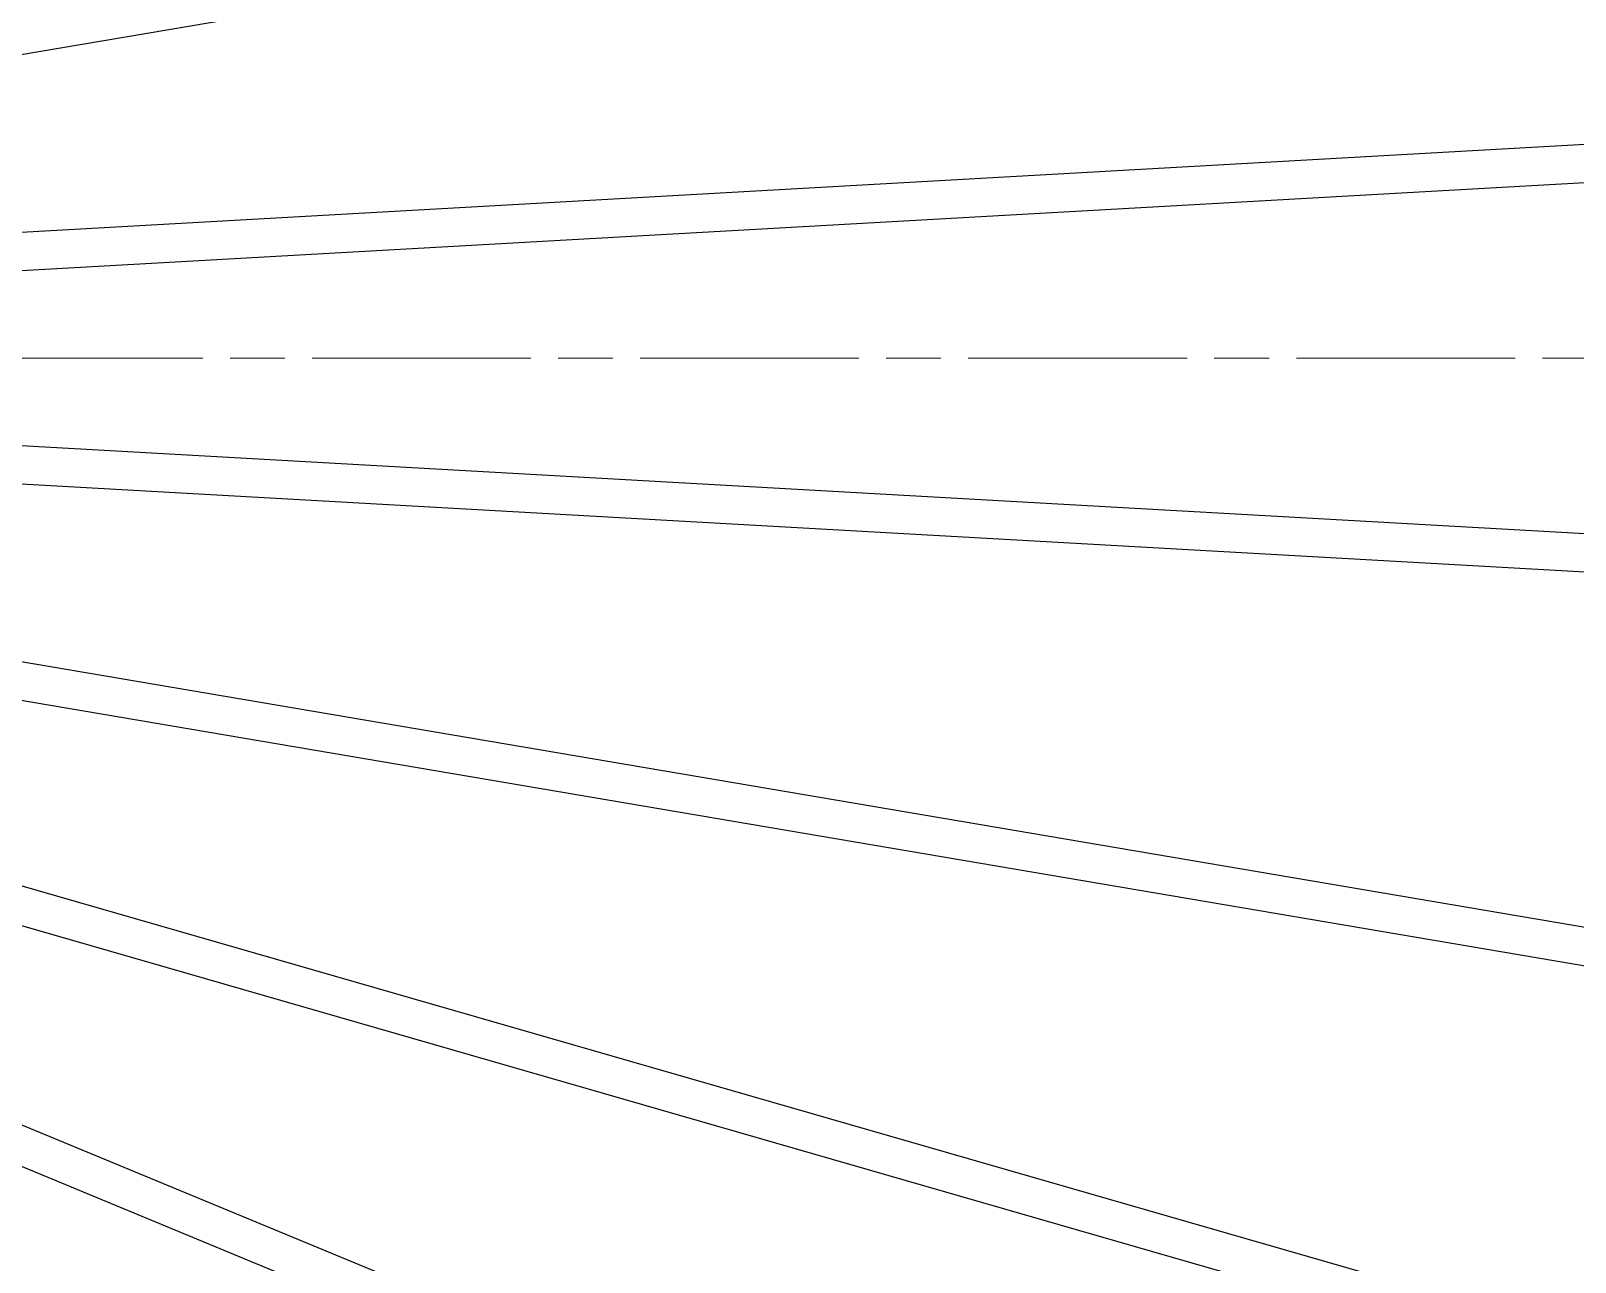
# Model space of a CAD drawing. Header units: millimetres. Extents: x 0 to 118900, y 0 to 84100.
# Drawn here: x 60138 to 64140, y 16437 to 19628 of the extents above; entities that cross this region are included whole.
import ezdxf

# ---------------------------------------------------------------- set-up
doc = ezdxf.new("R2010")
doc.units = ezdxf.units.MM
doc.header["$LTSCALE"] = 100
doc.linetypes.add('CHAIN', pattern=[0.3543, 0.2362, -0.0295, 0.0591, -0.0295])
doc.layers.add('4003-AREA-04.1_F-Foundation', color=7, linetype='Continuous', lineweight=25, true_color=0xadadad)
for name, color, linetype, lineweight in [('4003-AREA-04.1_T-Tank', 7, 'Continuous', 25), ('Center Mark', 7, 'Continuous', 18), ('Visible', 7, 'Continuous', 25)]:
    doc.layers.add(name, color=color, linetype=linetype, lineweight=lineweight)

msp = doc.modelspace()

# ---------------------------------------------------------------- linework, layer by layer
at = {"layer": '4003-AREA-04.1_F-Foundation'}
msp.add_circle((55187.91, 18779.59), 12250, dxfattribs=at)
at = {"layer": '4003-AREA-04.1_T-Tank'}
msp.add_circle((55187.91, 18779.59), 11950, dxfattribs=at)
at = {"layer": 'Center Mark', "linetype": 'CHAIN', "ltscale": 23.990969}
msp.add_line((68233.91, 18779.59), (42141.91, 18779.59), dxfattribs=at)
at = {"layer": 'Visible'}
for p, q in [((66977.35, 20732.55), (58066.21, 19218.06)), ((58157.94, 18996.61), (67116.27, 19500.12)), ((67121.89, 19400.27), (58198.49, 18898.73)), ((58198.6, 18660.74), (67121.94, 18160.03)), ((67116.34, 18060.19), (58158.06, 18562.85)), ((58066.32, 18341.39), (66977.54, 16827.74)), ((66960.79, 16729.15), (58027.07, 18246.62)), ((57943.14, 18038), (66684.87, 15519.99)), ((57818.9, 17744.06), (66247.62, 14253.24)), ((66209.35, 14160.85), (57780.63, 17651.68)), ((66657.19, 15423.9), (59994.18, 17343.14))]:
    msp.add_line(p, q, dxfattribs=at)
for radius, start, end in [(12796, 225.675698, 85.418923), (12250, 248.674309, 61.10467)]:
    msp.add_arc((55187.91, 18779.59), radius, start, end, dxfattribs=at)

doc.saveas('drawing.dxf')
